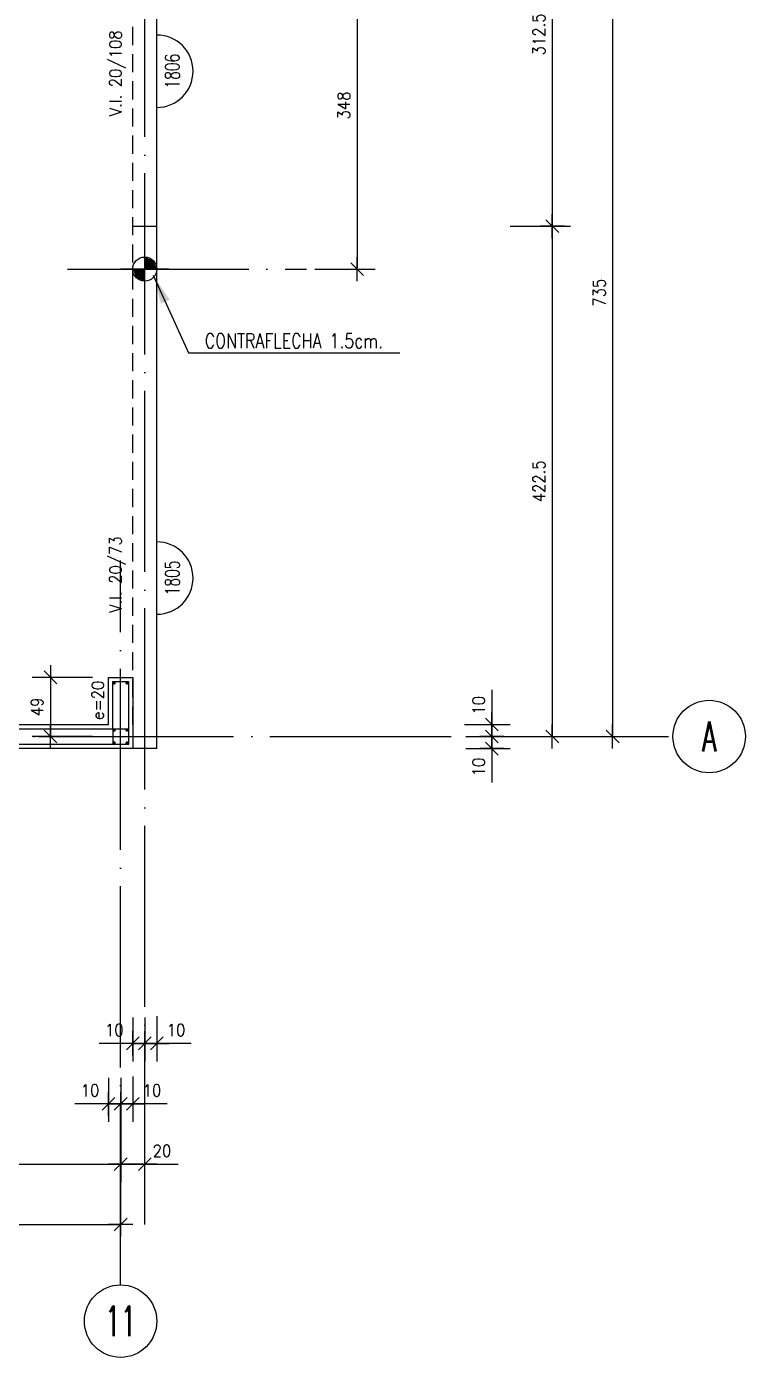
# Model space of a CAD drawing. Extents: x 2589 to 11482, y 3653 to 11529.
# Drawn here: x 7110 to 7705, y 4349 to 5450 of the extents above; entities that cross this region are included whole.
import ezdxf
from ezdxf.enums import TextEntityAlignment as Align

# ---------------------------------------------------------------- set-up
doc = ezdxf.new("R2010")
doc.units = 0
doc.header["$LTSCALE"] = 60
doc.linetypes.add('EJES', pattern=[3, 2.5, -0.25, 0, -0.25])
doc.linetypes.add('HIDDEN', pattern=[0.375, 0.25, -0.125])
doc.layers.get('0').update_dxf_attribs({"linetype": 'CONTINUOUS'})
doc.layers.get('DEFPOINTS').update_dxf_attribs({"linetype": 'CONTINUOUS'})
for name, color, linetype in [('COTAS', 3, 'CONTINUOUS'), ('EJES', 1, 'EJES'), ('MALLA', 1, 'CONTINUOUS'), ('MUROS', 4, 'CONTINUOUS'), ('TEXTO', 3, 'CONTINUOUS'), ('TEXTOS', 2, 'CONTINUOUS'), ('VIGAS', 2, 'CONTINUOUS')]:
    doc.layers.add(name, color=color, linetype=linetype)
doc.styles.add('COTAS', font='romans.shx', dxfattribs={"width": 0.9})
doc.styles.add('ROMANS', font='romans.shx', dxfattribs={"width": 0.9, "height": 10})
doc.dimstyles.new('50', dxfattribs={"dimtxt": 10, "dimasz": 1, "dimexe": 15, "dimexo": 0, "dimgap": 6, "dimtad": 1, "dimdec": 8, "dimdsep": 46, "dimtxsty": 'COTAS', "dimblk": '$COTA$', "dimcen": 0.09, "dimdle": 10, "dimclrd": 256, "dimclre": 256, "dimclrt": 2, "dimadec": 0, "dimazin": 0, "dimtfac": 1, "dimtdec": 8, "dimtmove": 0, "dimatfit": 2, "dimfxl": 35, "dimfxlon": 1, "dimtolj": 1, "dimarcsym": 0})
doc.dimstyles.new('50$7', dxfattribs={"dimtxt": 10, "dimasz": 12, "dimexe": 15, "dimexo": 0, "dimgap": 6, "dimtad": 1, "dimdec": 8, "dimdsep": 46, "dimtxsty": 'COTAS', "dimblk": '$COTA$', "dimcen": 0.09, "dimdle": 10, "dimclrd": 256, "dimclre": 256, "dimclrt": 2, "dimadec": 0, "dimazin": 0, "dimtfac": 1, "dimtdec": 8, "dimtmove": 0, "dimatfit": 2, "dimfxl": 35, "dimfxlon": 1, "dimtolj": 1, "dimarcsym": 0})

# ---------------------------------------------------------------- blocks, each defined once
blk = doc.blocks.new('$EJE$')
at = {"color": 6}
blk.add_circle((0, 0), 30, dxfattribs=at)
at = {"color": 6, "style": 'COTAS', "width": 0.6}
blk.add_attdef('EJE', text='', height=25, dxfattribs=at).set_placement((0, 0), align=Align.MIDDLE)
blk = doc.blocks.new('$COTA$')
at = {"layer": 'COTAS'}
for p, q in [((0, -10), (0, 10)), ((5.303, 5.303), (-5.303, -5.303)), ((10, 0), (-10, 0))]:
    blk.add_line(p, q, dxfattribs=at)
blk = doc.blocks.new('*D22')
at = {"layer": 'COTAS', "lineweight": -2, "transparency": 16777216}
for p, q in [((6642.5, 4458.7), (6642.5, 4473.7)), ((7187.5, 4458.7), (7187.5, 4473.7)), ((6643.5, 4458.7), (7186.5, 4458.7))]:
    blk.add_line(p, q, dxfattribs=at)
at = {"layer": 'DEFPOINTS', "color": 0, "transparency": 16777216}
for p in [(6642.5, 4458.7), (7187.5, 4458.7), (7187.5, 4458.7)]:
    blk.add_point(p, dxfattribs=at)
at = {"layer": 'COTAS', "lineweight": -2, "transparency": 16777216, "rotation": 180}
blk.add_blockref('$COTA$', (6642.5, 4458.7), dxfattribs=at)
at = {"layer": 'COTAS', "lineweight": -2, "transparency": 16777216}
blk.add_blockref('$COTA$', (7187.5, 4458.7), dxfattribs=at)
at = {"layer": 'COTAS', "color": 2, "transparency": 16777216, "insert": (6915, 4469.7), "char_height": 10, "attachment_point": 5, "style": 'COTAS'}
blk.add_mtext('\\A1;545', dxfattribs=at)
blk = doc.blocks.new('*D32')
at = {"layer": 'COTAS', "lineweight": -2, "transparency": 16777216}
for p, q in [((7187.5, 4473.7), (7187.5, 4523.7)), ((7207.5, 4483.7), (7207.5, 4523.7)), ((7188.5, 4508.7), (7206.5, 4508.7)), ((7207.5, 4508.7), (7235, 4508.7))]:
    blk.add_line(p, q, dxfattribs=at)
at = {"layer": 'DEFPOINTS', "color": 0, "transparency": 16777216}
for p in [(7207.5, 4508.7), (7187.5, 4473.7), (7207.5, 4483.7)]:
    blk.add_point(p, dxfattribs=at)
at = {"layer": 'COTAS', "lineweight": -2, "transparency": 16777216, "rotation": 180}
blk.add_blockref('$COTA$', (7187.5, 4508.7), dxfattribs=at)
at = {"layer": 'COTAS', "lineweight": -2, "transparency": 16777216}
blk.add_blockref('$COTA$', (7207.5, 4508.7), dxfattribs=at)
at = {"layer": 'COTAS', "color": 2, "transparency": 16777216, "insert": (7221.7, 4519.7), "char_height": 10, "attachment_point": 5, "style": 'COTAS'}
blk.add_mtext('\\A1;20', dxfattribs=at)
blk = doc.blocks.new('*D33')
at = {"layer": 'COTAS', "lineweight": -2, "transparency": 16777216}
for p, q in [((7560, 5597.7), (7610, 5597.7)), ((7595, 5596.7), (7595, 4863.7)), ((7560, 4862.7), (7610, 4862.7))]:
    blk.add_line(p, q, dxfattribs=at)
at = {"layer": 'DEFPOINTS', "color": 0, "transparency": 16777216}
for p in [(7533.8, 5597.7), (7533.8, 4862.7), (7595, 4862.7)]:
    blk.add_point(p, dxfattribs=at)
at = {"layer": 'COTAS', "lineweight": -2, "transparency": 16777216}
for p, rotation in [((7595, 5597.7), 90), ((7595, 4862.7), 270)]:
    blk.add_blockref('$COTA$', p, dxfattribs=dict(at, rotation=rotation))
at = {"layer": 'COTAS', "color": 2, "transparency": 16777216, "insert": (7584, 5230.2), "char_height": 10, "attachment_point": 5, "rotation": 90, "style": 'COTAS'}
blk.add_mtext('\\A1;735', dxfattribs=at)
blk = doc.blocks.new('*D74')
at = {"layer": 'COTAS', "lineweight": -2, "transparency": 16777216}
for p, q in [((6794.5, 4543.7), (6794.5, 4493.7)), ((7187.5, 4543.7), (7187.5, 4493.7)), ((6795.5, 4508.7), (7186.5, 4508.7))]:
    blk.add_line(p, q, dxfattribs=at)
at = {"layer": 'DEFPOINTS', "color": 0, "transparency": 16777216}
for p in [(6794.5, 4852.7), (7187.5, 4852.7), (7187.5, 4508.7)]:
    blk.add_point(p, dxfattribs=at)
at = {"layer": 'COTAS', "lineweight": -2, "transparency": 16777216, "rotation": 180}
blk.add_blockref('$COTA$', (6794.5, 4508.7), dxfattribs=at)
at = {"layer": 'COTAS', "lineweight": -2, "transparency": 16777216}
blk.add_blockref('$COTA$', (7187.5, 4508.7), dxfattribs=at)
at = {"layer": 'COTAS', "color": 2, "transparency": 16777216, "insert": (6991, 4519.7), "char_height": 10, "attachment_point": 5, "style": 'COTAS'}
blk.add_mtext('\\A1;393', dxfattribs=at)
blk = doc.blocks.new('*D77')
at = {"layer": 'COTAS', "lineweight": -2, "transparency": 16777216}
for p, q in [((7164.3, 4911.7), (7114.3, 4911.7)), ((7129.3, 4910.7), (7129.3, 4863.7)), ((7164.3, 4862.7), (7114.3, 4862.7))]:
    blk.add_line(p, q, dxfattribs=at)
at = {"layer": 'DEFPOINTS', "color": 0, "transparency": 16777216}
for p in [(7187.5, 4911.7), (7129.3, 4862.7), (7187.5, 4862.7)]:
    blk.add_point(p, dxfattribs=at)
at = {"layer": 'COTAS', "lineweight": -2, "transparency": 16777216}
for p, rotation in [((7129.3, 4911.7), 90), ((7129.3, 4862.7), 270)]:
    blk.add_blockref('$COTA$', p, dxfattribs=dict(at, rotation=rotation))
at = {"layer": 'COTAS', "color": 2, "transparency": 16777216, "insert": (7118.3, 4887.2), "char_height": 10, "attachment_point": 5, "rotation": 90, "style": 'COTAS'}
blk.add_mtext('\\A1;49', dxfattribs=at)
blk = doc.blocks.new('*D81')
at = {"layer": 'COTAS', "lineweight": -2, "transparency": 16777216}
for p, q in [((7510, 5597.7), (7560, 5597.7)), ((7545, 5596.7), (7545, 5286.2)), ((7510, 5285.2), (7560, 5285.2))]:
    blk.add_line(p, q, dxfattribs=at)
at = {"layer": 'DEFPOINTS', "color": 0, "transparency": 16777216}
for p in [(7337.5, 5597.7), (7482, 5285.2), (7545, 5285.2)]:
    blk.add_point(p, dxfattribs=at)
at = {"layer": 'COTAS', "lineweight": -2, "transparency": 16777216}
for p, rotation in [((7545, 5597.7), 90), ((7545, 5285.2), 270)]:
    blk.add_blockref('$COTA$', p, dxfattribs=dict(at, rotation=rotation))
at = {"layer": 'COTAS', "color": 2, "transparency": 16777216, "insert": (7534, 5444), "char_height": 10, "attachment_point": 5, "rotation": 90, "style": 'COTAS'}
blk.add_mtext('\\A1;312.5', dxfattribs=at)
blk = doc.blocks.new('*D82')
at = {"layer": 'COTAS', "lineweight": -2, "transparency": 16777216}
for p, q in [((7510, 5285.2), (7560, 5285.2)), ((7545, 5284.2), (7545, 4863.7)), ((7510, 4862.7), (7560, 4862.7))]:
    blk.add_line(p, q, dxfattribs=at)
at = {"layer": 'DEFPOINTS', "color": 0, "transparency": 16777216}
for p in [(7482, 5285.2), (7337.5, 4862.7), (7545, 4862.7)]:
    blk.add_point(p, dxfattribs=at)
at = {"layer": 'COTAS', "lineweight": -2, "transparency": 16777216}
for p, rotation in [((7545, 5285.2), 90), ((7545, 4862.7), 270)]:
    blk.add_blockref('$COTA$', p, dxfattribs=dict(at, rotation=rotation))
at = {"layer": 'COTAS', "color": 2, "transparency": 16777216, "insert": (7534, 5074), "char_height": 10, "attachment_point": 5, "rotation": 90, "style": 'COTAS'}
blk.add_mtext('\\A1;422.5', dxfattribs=at)
blk = doc.blocks.new('*D89')
at = {"layer": 'COTAS', "lineweight": -2, "transparency": 16777216}
for p, q in [((7177.5, 4580.2), (7177.5, 4543.7)), ((7187.5, 4580.2), (7187.5, 4543.7)), ((7176.5, 4558.7), (7149.6, 4558.7)), ((7187.5, 4558.7), (7177.5, 4558.7)), ((7188.5, 4558.7), (7189.5, 4558.7))]:
    blk.add_line(p, q, dxfattribs=at)
at = {"layer": 'DEFPOINTS', "color": 0, "transparency": 16777216}
for p in [(7177.5, 4580.2), (7187.5, 4580.2), (7187.5, 4558.7)]:
    blk.add_point(p, dxfattribs=at)
at = {"layer": 'COTAS', "lineweight": -2, "transparency": 16777216}
blk.add_blockref('$COTA$', (7177.5, 4558.7), dxfattribs=at)
at = {"layer": 'COTAS', "lineweight": -2, "transparency": 16777216, "rotation": 180}
blk.add_blockref('$COTA$', (7187.5, 4558.7), dxfattribs=at)
at = {"layer": 'COTAS', "color": 2, "transparency": 16777216, "insert": (7162.2, 4569.7), "char_height": 10, "attachment_point": 5, "style": 'COTAS'}
blk.add_mtext('\\A1;10', dxfattribs=at)
blk = doc.blocks.new('*D90')
at = {"layer": 'COTAS', "lineweight": -2, "transparency": 16777216}
for p, q in [((7187.5, 4580.2), (7187.5, 4543.7)), ((7197.5, 4581.2), (7197.5, 4543.7)), ((7186.5, 4558.7), (7185.5, 4558.7)), ((7187.5, 4558.7), (7197.5, 4558.7)), ((7187.5, 4558.7), (7197.5, 4558.7)), ((7226, 4558.7), (7197.5, 4558.7)), ((7198.5, 4558.7), (7199.5, 4558.7))]:
    blk.add_line(p, q, dxfattribs=at)
at = {"layer": 'DEFPOINTS', "color": 0, "transparency": 16777216}
for p in [(7187.5, 4580.2), (7197.5, 4581.2), (7197.5, 4558.7)]:
    blk.add_point(p, dxfattribs=at)
at = {"layer": 'COTAS', "lineweight": -2, "transparency": 16777216}
blk.add_blockref('$COTA$', (7187.5, 4558.7), dxfattribs=at)
at = {"layer": 'COTAS', "lineweight": -2, "transparency": 16777216, "rotation": 180}
blk.add_blockref('$COTA$', (7197.5, 4558.7), dxfattribs=at)
at = {"layer": 'COTAS', "color": 2, "transparency": 16777216, "insert": (7213.4, 4569.7), "char_height": 10, "attachment_point": 5, "style": 'COTAS'}
blk.add_mtext('\\A1;10', dxfattribs=at)
blk = doc.blocks.new('*D91')
at = {"layer": 'COTAS', "lineweight": -2, "transparency": 16777216}
for p, q in [((7197.5, 4630.2), (7197.5, 4593.7)), ((7207.5, 4630.2), (7207.5, 4593.7)), ((7196.5, 4608.7), (7169.6, 4608.7)), ((7207.5, 4608.7), (7197.5, 4608.7)), ((7208.5, 4608.7), (7209.5, 4608.7))]:
    blk.add_line(p, q, dxfattribs=at)
at = {"layer": 'DEFPOINTS', "color": 0, "transparency": 16777216}
for p in [(7197.5, 4630.2), (7207.5, 4630.2), (7207.5, 4608.7)]:
    blk.add_point(p, dxfattribs=at)
at = {"layer": 'COTAS', "lineweight": -2, "transparency": 16777216}
blk.add_blockref('$COTA$', (7197.5, 4608.7), dxfattribs=at)
at = {"layer": 'COTAS', "lineweight": -2, "transparency": 16777216, "rotation": 180}
blk.add_blockref('$COTA$', (7207.5, 4608.7), dxfattribs=at)
at = {"layer": 'COTAS', "color": 2, "transparency": 16777216, "insert": (7182.2, 4619.7), "char_height": 10, "attachment_point": 5, "style": 'COTAS'}
blk.add_mtext('\\A1;10', dxfattribs=at)
blk = doc.blocks.new('*D92')
at = {"layer": 'COTAS', "lineweight": -2, "transparency": 16777216}
for p, q in [((7207.5, 4630.2), (7207.5, 4593.7)), ((7217.5, 4631.2), (7217.5, 4593.7)), ((7206.5, 4608.7), (7205.5, 4608.7)), ((7207.5, 4608.7), (7217.5, 4608.7)), ((7207.5, 4608.7), (7217.5, 4608.7)), ((7246, 4608.7), (7217.5, 4608.7)), ((7218.5, 4608.7), (7219.5, 4608.7))]:
    blk.add_line(p, q, dxfattribs=at)
at = {"layer": 'DEFPOINTS', "color": 0, "transparency": 16777216}
for p in [(7207.5, 4630.2), (7217.5, 4631.2), (7217.5, 4608.7)]:
    blk.add_point(p, dxfattribs=at)
at = {"layer": 'COTAS', "lineweight": -2, "transparency": 16777216}
blk.add_blockref('$COTA$', (7207.5, 4608.7), dxfattribs=at)
at = {"layer": 'COTAS', "lineweight": -2, "transparency": 16777216, "rotation": 180}
blk.add_blockref('$COTA$', (7217.5, 4608.7), dxfattribs=at)
at = {"layer": 'COTAS', "color": 2, "transparency": 16777216, "insert": (7233.4, 4619.7), "char_height": 10, "attachment_point": 5, "style": 'COTAS'}
blk.add_mtext('\\A1;10', dxfattribs=at)
blk = doc.blocks.new('*D113')
at = {"layer": 'COTAS', "lineweight": -2, "transparency": 16777216}
for p, q in [((7473.5, 4862.7), (7510, 4862.7)), ((7495, 4863.7), (7495, 4864.7)), ((7495, 4862.7), (7495, 4852.7)), ((7473.5, 4852.7), (7510, 4852.7)), ((7495, 4851.7), (7495, 4824.8))]:
    blk.add_line(p, q, dxfattribs=at)
at = {"layer": 'DEFPOINTS', "color": 0, "transparency": 16777216}
for p in [(7473.5, 4862.7), (7495, 4862.7), (7473.5, 4852.7)]:
    blk.add_point(p, dxfattribs=at)
at = {"layer": 'COTAS', "lineweight": -2, "transparency": 16777216}
for p, rotation in [((7495, 4862.7), 270), ((7495, 4852.7), 90)]:
    blk.add_blockref('$COTA$', p, dxfattribs=dict(at, rotation=rotation))
at = {"layer": 'COTAS', "color": 2, "transparency": 16777216, "insert": (7484, 4837.4), "char_height": 10, "attachment_point": 5, "rotation": 90, "style": 'COTAS'}
blk.add_mtext('\\A1;10', dxfattribs=at)
blk = doc.blocks.new('*D114')
at = {"layer": 'COTAS', "lineweight": -2, "transparency": 16777216}
for p, q in [((7495, 4901.3), (7495, 4872.7)), ((7472.4, 4872.7), (7510, 4872.7)), ((7495, 4873.7), (7495, 4874.7)), ((7495, 4862.7), (7495, 4872.7)), ((7495, 4862.7), (7495, 4872.7)), ((7473.5, 4862.7), (7510, 4862.7)), ((7495, 4861.7), (7495, 4860.7))]:
    blk.add_line(p, q, dxfattribs=at)
at = {"layer": 'DEFPOINTS', "color": 0, "transparency": 16777216}
for p in [(7472.4, 4872.7), (7495, 4872.7), (7473.5, 4862.7)]:
    blk.add_point(p, dxfattribs=at)
at = {"layer": 'COTAS', "lineweight": -2, "transparency": 16777216}
for p, rotation in [((7495, 4872.7), 270), ((7495, 4862.7), 90)]:
    blk.add_blockref('$COTA$', p, dxfattribs=dict(at, rotation=rotation))
at = {"layer": 'COTAS', "color": 2, "transparency": 16777216, "insert": (7484, 4888.6), "char_height": 10, "attachment_point": 5, "rotation": 90, "style": 'COTAS'}
blk.add_mtext('\\A1;10', dxfattribs=at)
blk = doc.blocks.new('$VIGA$')
at = {"color": 2}
blk.add_arc((0, 0), 30, 180, 0, dxfattribs=at)
at = {"color": 3, "style": 'COTAS', "width": 0.7}
blk.add_attdef('NUMERO', text='', height=12, rotation=360, dxfattribs=at).set_placement((0.1, -12.8), align=Align.MIDDLE)
blk = doc.blocks.new('*U199')
at = {"layer": 'TEXTO', "linetype": 'Continuous'}
for points in [[(-0.1, 0), (0, 0), (-0.071, 0.071)], [(0, 0.1), (-0.071, 0.071), (0, 0)], [(0.1, 0), (0, 0), (0.071, -0.071)], [(0, -0.1), (0.071, -0.071), (0, 0)]]:
    blk.add_solid(points, dxfattribs=at)
blk = doc.blocks.new('PUNTO')
at = {"layer": 'TEXTO', "color": 3, "linetype": 'Continuous'}
for p, q in [((0, -0.2), (0, 0.2)), ((-0.2, 0), (0.2, 0))]:
    blk.add_line(p, q, dxfattribs=at)
blk.add_circle((0, 0), 0.1, dxfattribs=at)
blk.add_blockref('*U199', (0, 0), dxfattribs=at)
blk = doc.blocks.new('*D201')
at = {"layer": 'COTAS', "lineweight": -2, "transparency": 16777216}
for p, q in [((7348.4, 5597.7), (7398.4, 5597.7)), ((7383.4, 5596.7), (7383.4, 5250.7)), ((7348.4, 5249.7), (7398.4, 5249.7))]:
    blk.add_line(p, q, dxfattribs=at)
at = {"layer": 'DEFPOINTS', "color": 0, "transparency": 16777216}
for p in [(7339.4, 5597.7), (7346.9, 5249.7), (7383.4, 5249.7)]:
    blk.add_point(p, dxfattribs=at)
at = {"layer": 'COTAS', "lineweight": -2, "transparency": 16777216}
for p, rotation in [((7383.4, 5597.7), 90), ((7383.4, 5249.7), 270)]:
    blk.add_blockref('$COTA$', p, dxfattribs=dict(at, rotation=rotation))
at = {"layer": 'COTAS', "color": 2, "transparency": 16777216, "insert": (7372.4, 5385.2), "char_height": 10, "attachment_point": 5, "rotation": 90, "style": 'COTAS'}
blk.add_mtext('\\A1;348', dxfattribs=at)

msp = doc.modelspace()

# ---------------------------------------------------------------- linework, layer by layer
at = {"layer": 'EJES'}
for points in [[(7207.45585631, 4458.70691493), (7207.45585631, 6823.70691493)], [(7143.55293809, 5249.70691493), (7341.32644156, 5249.70691493)], [(7187.45585631, 4408.70691493), (7187.45585631, 5008.37674686)], [(3348.95585631, 4862.70691493), (7644.95585631, 4862.70691493)]]:
    msp.add_lwpolyline(points, dxfattribs=at)
at = {"layer": 'MALLA'}
for q in [(7180.95585631, 4856.20691493), (7193.95585631, 4869.20691493)]:
    msp.add_line((7180.95585631, 4869.20691493), q, dxfattribs=at)
msp.add_lwpolyline([(7193.95585631, 4908.20691493), (7193.95585631, 4856.20691493), (6797.95585631, 4856.20691493), (6797.95585631, 4869.20691493), (7180.95585631, 4869.20691493), (7180.95585631, 4908.20691493)], close=True, dxfattribs=at)
for points in [[(7181.58085631, 4906.95691493, 1.25, 1.25, -1), (7182.83085631, 4906.95691493, 1.25, 1.25, -1)], [(7192.08085631, 4906.95691493, 1.25, 1.25, -1), (7193.33085631, 4906.95691493, 1.25, 1.25, -1)], [(7181.58085631, 4867.95691493, 1.25, 1.25, -1), (7182.83085631, 4867.95691493, 1.25, 1.25, -1)], [(7192.08085631, 4867.95691493, 1.25, 1.25, -1), (7193.33085631, 4867.95691493, 1.25, 1.25, -1)], [(7181.58085631, 4857.45691493, 1.25, 1.25, -1), (7182.83085631, 4857.45691493, 1.25, 1.25, -1)], [(7192.08085631, 4857.45691493, 1.25, 1.25, -1), (7193.33085631, 4857.45691493, 1.25, 1.25, -1)]]:
    msp.add_lwpolyline(points, format="xyseb", close=True, dxfattribs=at)
at = {"layer": 'MUROS'}
msp.add_lwpolyline([(7197.45585631, 4911.70691493), (7197.45585631, 4852.70691493), (6794.45585631, 4852.70691493), (6794.45585631, 4872.70691493), (7177.45585631, 4872.70691493), (7177.45585631, 4911.70691493)], close=True, dxfattribs=at)
at = {"layer": 'VIGAS'}
for p, q in [((7217.45585631, 4852.70691493), (7217.45585631, 6428.70691493)), ((7197.45585631, 5285.20691493), (7217.45585631, 5285.20691493)), ((7217.45585631, 4852.70691493), (7197.45585631, 4852.70691493))]:
    msp.add_line(p, q, dxfattribs=at)
at = {"layer": 'VIGAS', "linetype": 'HIDDEN'}
msp.add_line((7197.45585631, 4872.70691493), (7197.45585631, 6408.70691493), dxfattribs=at)

# ---------------------------------------------------------------- block references
at = {"rotation": 90}
for p, values in [((7217.45585631, 5413.52967286), {'NUMERO': '1806'}), ((7217.45585631, 4993.93035902), {'NUMERO': '1805'})]:
    msp.add_blockref('$VIGA$', p, dxfattribs=at).add_auto_attribs(values)
for p, values in [((7674.95585631, 4862.70691493), {'EJE': 'A'}), ((7187.45585631, 4378.70691493), {'EJE': '11'})]:
    msp.add_blockref('$EJE$', p).add_auto_attribs(values)
at = {"layer": 'TEXTO', "color": 3, "xscale": 100, "yscale": 100, "zscale": 100, "rotation": 90}
msp.add_blockref('PUNTO', (7207.45585631, 5249.70691493), dxfattribs=at)

# ---------------------------------------------------------------- texts
at = {"layer": 'TEXTOS', "style": 'ROMANS', "width": 0.9}
for s, p in [('V.I. 20/108', (7183.93267001, 5411.84993882)), ('V.I. 20/73', (7183.93267001, 4996.86818663)), ('e=20', (7168.59179749, 4892.6979274))]:
    msp.add_text(s, height=10, rotation=90, dxfattribs=at).set_placement(p, align=Align.MIDDLE)
at = {"layer": 'TEXTOS', "style": 'ROMANS', "width": 0.8}
msp.add_text('CONTRAFLECHA 1.5cm.', height=12, dxfattribs=at).set_placement((7331.0021685, 5190.35141169), align=Align.MIDDLE)

# ---------------------------------------------------------------- dimensions: what is measured, and where the dimension line sits
at = {"layer": 'COTAS'}
for base, p1, p2, picture, middle in [((7544.9558563143, 5285.2069149326), (7337.4558563143, 5597.7069149326), (7482.0469325702, 5285.2069149326), '*D81', (7544.9558563143, 5443.9569149326)), ((7383.3541731486, 5249.7069149326), (7339.4483055339, 5597.7069149326), (7346.8932885571, 5249.7069149326), '*D201', (7383.3541731486, 5385.2069149326)), ((7494.9558563143, 4872.7069149326), (7473.4993577727, 4862.7069149326), (7472.4131277166, 4872.7069149326), '*D114', (7494.9558563143, 4888.6098711581))]:
    dim = msp.add_linear_dim(base=base, p1=p1, p2=p2, angle=90, dimstyle='50', override={"dimtmove": 1}, dxfattribs=at)
    dim.commit()
    dim.dimension.update_dxf_attribs({"geometry": picture, "text_midpoint": middle, "dimtype": 160})
dim = msp.add_aligned_dim(p1=(7533.8050639994, 5597.7069149326), p2=(7533.8050639994, 4862.7069149326), distance=61.150792315, dimstyle='50', dxfattribs=at)
dim.commit()
dim.dimension.update_dxf_attribs({"geometry": '*D33', "text_midpoint": (7583.9558563143, 5230.2069149326)})
dim = msp.add_linear_dim(base=(7544.9558563143, 4862.7069149326), p1=(7482.0469325702, 5285.2069149326), p2=(7337.4558563143, 4862.7069149326), angle=90, dimstyle='50', override={"dimtmove": 1}, dxfattribs=at)
dim.commit()
dim.dimension.update_dxf_attribs({"geometry": '*D82', "text_midpoint": (7533.9558563143, 5073.9569149326)})
dim = msp.add_linear_dim(base=(7129.2808131513, 4862.7069149326), p1=(7187.4558563143, 4911.7069149326), p2=(7187.4558563143, 4862.7069149326), angle=90, dimstyle='50', dxfattribs=at)
dim.commit()
dim.dimension.update_dxf_attribs({"geometry": '*D77', "text_midpoint": (7118.2808131513, 4887.2069149326)})
dim = msp.add_linear_dim(base=(7494.9558563143, 4862.7069149326), p1=(7473.4993577727, 4852.7069149326), p2=(7473.4993577727, 4862.7069149326), angle=90, dimstyle='50', dxfattribs=at)
dim.commit()
dim.dimension.update_dxf_attribs({"geometry": '*D113', "text_midpoint": (7494.9558563143, 4837.4441754969), "dimtype": 160})
dim = msp.add_linear_dim(base=(7187.4558563143, 4508.7069149326), p1=(6794.4558563143, 4852.7069149324), p2=(7187.4558563143, 4852.7069149324), dimstyle='50', override={"dimtmove": 1}, dxfattribs=at)
dim.commit()
dim.dimension.update_dxf_attribs({"geometry": '*D74', "text_midpoint": (6990.9558563143, 4519.7069149326)})
for base, p1, p2, picture, middle in [((7207.4558563143, 4608.7069149326), (7197.4558563143, 4630.1634134742), (7207.4558563143, 4630.1634134742), '*D91', (7182.1931168787, 4608.7069149326)), ((7187.4558563143, 4558.7069149326), (7177.4558563143, 4580.1634134742), (7187.4558563143, 4580.1634134742), '*D89', (7162.1931168787, 4558.7069149326))]:
    dim = msp.add_linear_dim(base=base, p1=p1, p2=p2, dimstyle='50', dxfattribs=at)
    dim.commit()
    dim.dimension.update_dxf_attribs({"geometry": picture, "text_midpoint": middle, "dimtype": 160})
for base, p1, p2, picture, middle in [((7217.4558563143, 4608.7069149326), (7207.4558563143, 4630.1634134742), (7217.4558563143, 4631.2496435303), '*D92', (7233.3588125399, 4608.7069149326)), ((7197.4558563143, 4558.7069149326), (7187.4558563143, 4580.1634134742), (7197.4558563143, 4581.2496435303), '*D90', (7213.3588125399, 4558.7069149326))]:
    dim = msp.add_linear_dim(base=base, p1=p1, p2=p2, dimstyle='50', override={"dimtmove": 1}, dxfattribs=at)
    dim.commit()
    dim.dimension.update_dxf_attribs({"geometry": picture, "text_midpoint": middle, "dimtype": 160})
for base, p1, p2, picture, middle in [((7207.4558563143, 4508.7069149326), (7187.4558563143, 4473.7069149326), (7207.4558563143, 4483.7069149326), '*D32', (7221.7415706001, 4519.7069149326)), ((7187.4558563143, 4458.7069149326), (6642.4558563143, 4458.7069149326), (7187.4558563143, 4458.7069149326), '*D22', (6914.9558563143, 4469.7069149326))]:
    dim = msp.add_linear_dim(base=base, p1=p1, p2=p2, dimstyle='50', dxfattribs=at)
    dim.commit()
    dim.dimension.update_dxf_attribs({"geometry": picture, "text_midpoint": middle})

# ---------------------------------------------------------------- leaders
msp.add_leader([(7214.52692413, 5244.61762085), (7243.65625519, 5180.37991597), (7418.71347253, 5180.37991597)], dimstyle='50$7', override={"dimasz": 24, "dimtad": 0}, dxfattribs=at)

doc.saveas('drawing.dxf')
